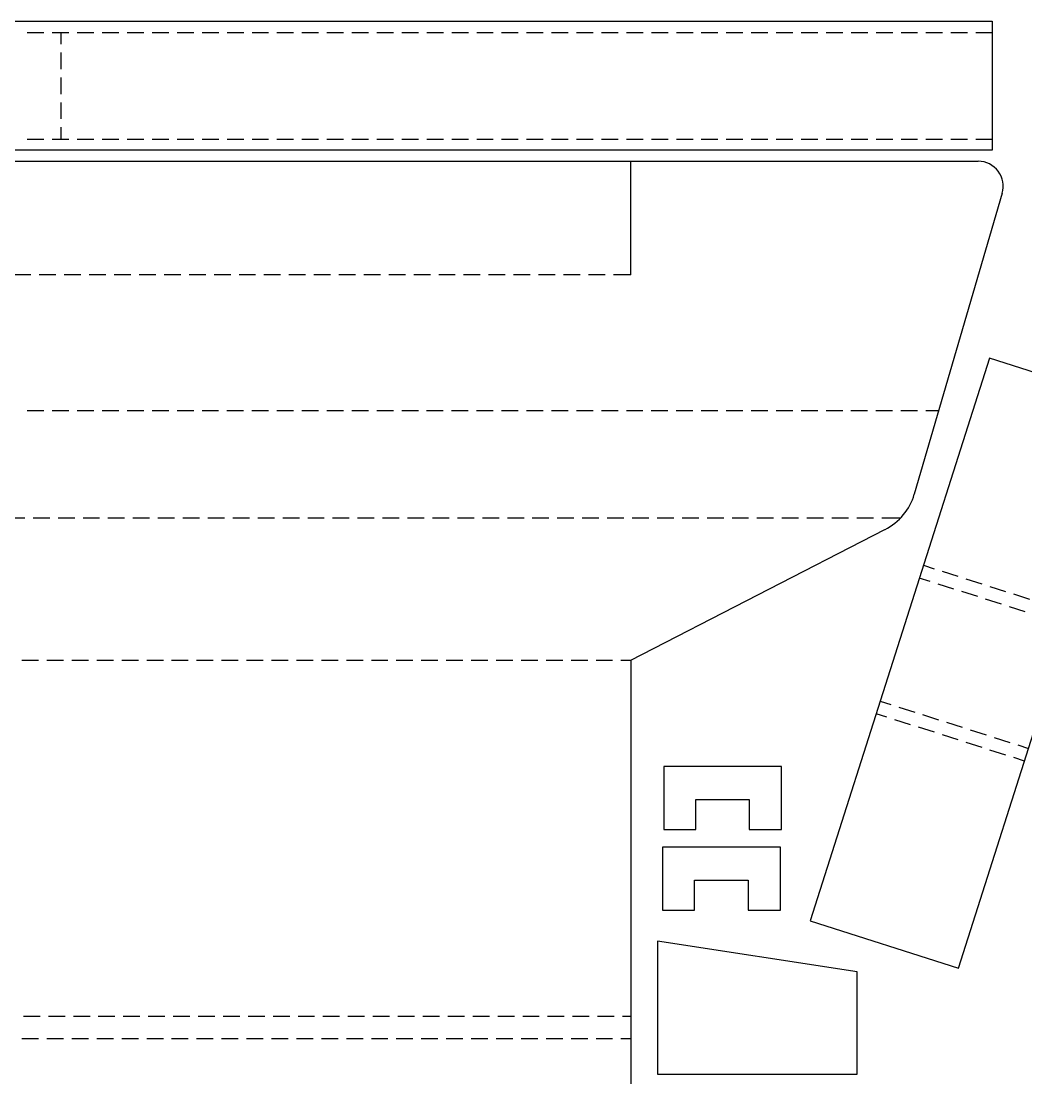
# Model space of a CAD drawing. Header units: millimetres. Extents: x -488 to 486, y -339 to 342.
# Drawn here: x -147.6 to 235.8, y -61.2 to 342 of the extents above; entities that cross this region are included whole.
import ezdxf

# ---------------------------------------------------------------- set-up
doc = ezdxf.new("R2010")
doc.units = ezdxf.units.MM
doc.header["$MEASUREMENT"] = 0
doc.layers.add('Layer 1', color=7, linetype='Continuous')

msp = doc.modelspace()

# ---------------------------------------------------------------- linework, layer by layer
at = {"layer": 'Layer 1', "lineweight": 30}
for points, knots in [([(222.8899, 292.6901), (222.8899, 292.6901), (-488.0349, 292.6901), (-488.0349, 292.6901), (-488.0349, 292.6901), (-488.0349, 341.9661), (-488.0349, 341.9661), (-488.0349, 341.9661), (222.8899, 341.9661), (222.8899, 341.9661)], [0, 0, 0, 0, 0.33333333, 0.33333333, 0.33333333, 0.66666667, 0.66666667, 0.66666667, 1, 1, 1, 1]), ([(226.7442, 276.2832), (227.5872, 279.1651), (227.0234, 282.2758), (225.2227, 284.6786), (223.4221, 287.0814), (220.5948, 288.4957), (217.5921, 288.4957)], [0, 0, 0, 0, 0.5, 0.5, 0.5, 1, 1, 1, 1]), ([(210.0787, -19.3895), (210.0787, -19.3895), (153.3898, -1.3187), (153.3898, -1.3187), (153.3898, -1.3187), (221.8222, 213.3572), (221.8222, 213.3572), (221.8222, 213.3572), (278.5111, 195.2864), (278.5111, 195.2864), (278.5111, 195.2864), (210.0787, -19.3895), (210.0787, -19.3895)], [0, 0, 0, 0, 0.25, 0.25, 0.25, 0.5, 0.5, 0.5, 0.75, 0.75, 0.75, 1, 1, 1, 1]), ([(142.5273, 57.6375), (142.5273, 57.6375), (142.5273, 33.5921), (142.5273, 33.5921), (142.5273, 33.5921), (130.2083, 33.5921), (130.2083, 33.5921), (130.2083, 33.5921), (130.2083, 45.0221), (130.2083, 45.0221), (130.2083, 45.0221), (109.8037, 45.0221), (109.8037, 45.0221), (109.8037, 45.0221), (109.8037, 33.5921), (109.8037, 33.5921), (109.8037, 33.5921), (97.5482, 33.5921), (97.5482, 33.5921), (97.5482, 33.5921), (97.5482, 57.6375), (97.5482, 57.6375), (97.5482, 57.6375), (142.5273, 57.6375), (142.5273, 57.6375)], [0, 0, 0, 0, 0.125, 0.125, 0.125, 0.25, 0.25, 0.25, 0.375, 0.375, 0.375, 0.5, 0.5, 0.5, 0.625, 0.625, 0.625, 0.75, 0.75, 0.75, 0.875, 0.875, 0.875, 1, 1, 1, 1]), ([(142.0619, 26.7862), (142.0619, 26.7862), (142.0619, 2.7408), (142.0619, 2.7408), (142.0619, 2.7408), (129.7429, 2.7408), (129.7429, 2.7408), (129.7429, 2.7408), (129.7429, 14.1708), (129.7429, 14.1708), (129.7429, 14.1708), (109.3383, 14.1708), (109.3383, 14.1708), (109.3383, 14.1708), (109.3383, 2.7408), (109.3383, 2.7408), (109.3383, 2.7408), (97.0828, 2.7408), (97.0828, 2.7408), (97.0828, 2.7408), (97.0828, 26.7862), (97.0828, 26.7862), (97.0828, 26.7862), (142.0619, 26.7862), (142.0619, 26.7862)], [0, 0, 0, 0, 0.125, 0.125, 0.125, 0.25, 0.25, 0.25, 0.375, 0.375, 0.375, 0.5, 0.5, 0.5, 0.625, 0.625, 0.625, 0.75, 0.75, 0.75, 0.875, 0.875, 0.875, 1, 1, 1, 1]), ([(95.2241, -59.8352), (95.2241, -59.8352), (171.4241, -59.8352), (171.4241, -59.8352), (171.4241, -59.8352), (171.4241, -20.7192), (171.4241, -20.7192), (171.4241, -20.7192), (95.2241, -9.0352), (95.2241, -9.0352)], [0, 0, 0, 0, 0.33333333, 0.33333333, 0.33333333, 0.66666667, 0.66666667, 0.66666667, 1, 1, 1, 1])]:
    msp.add_open_spline(points, degree=3, knots=knots, dxfattribs=at)
for points in [[(222.8899, 341.9661), (222.8899, 341.9661), (222.8899, 292.6901), (222.8899, 292.6901)], [(-487.713, 288.4746), (-487.713, 288.4746), (217.5815, 288.4746), (217.5815, 288.4746)], [(85.0359, 245.1464), (85.0359, 245.1464), (85.0359, 288.4746), (85.0359, 288.4746)], [(226.7255, 276.2826), (226.7255, 276.2826), (193.1552, 161.4957), (193.1552, 161.4957)], [(182.0117, 147.951), (187.4375, 150.7385), (191.4799, 155.6325), (193.1924, 161.4871)], [(85.0359, 98.1439), (85.0359, 98.1439), (181.9792, 147.9491), (181.9792, 147.9491)], [(85.0359, 98.1439), (85.0359, 98.1439), (85.0359, -71.7821), (85.0359, -71.7821)], [(95.2241, -9.0352), (95.2241, -9.0352), (95.2241, -59.8352), (95.2241, -59.8352)]]:
    msp.add_open_spline(points, degree=3, dxfattribs=at)
at = {"layer": 'Layer 1', "color": 5, "lineweight": 30}
for points in [[(-145.2831, 337.6692), (-145.2831, 337.6692), (-138.9331, 337.6692), (-138.9331, 337.6692)], [(-135.7581, 337.6692), (-135.7581, 337.6692), (-129.4081, 337.6692), (-129.4081, 337.6692)], [(-132.5407, 337.6692), (-132.5407, 337.6692), (-132.5407, 333.2031), (-132.5407, 333.2031)], [(-126.2331, 337.6692), (-126.2331, 337.6692), (-119.8831, 337.6692), (-119.8831, 337.6692)], [(-116.6869, 337.6692), (-116.6869, 337.6692), (-110.3369, 337.6692), (-110.3369, 337.6692)], [(-107.1619, 337.6692), (-107.1619, 337.6692), (-100.8119, 337.6692), (-100.8119, 337.6692)], [(-97.6369, 337.6692), (-97.6369, 337.6692), (-91.2869, 337.6692), (-91.2869, 337.6692)], [(-88.1119, 337.6692), (-88.1119, 337.6692), (-81.7619, 337.6692), (-81.7619, 337.6692)], [(-78.5869, 337.6692), (-78.5869, 337.6692), (-72.2369, 337.6692), (-72.2369, 337.6692)], [(-69.0619, 337.6692), (-69.0619, 337.6692), (-62.7119, 337.6692), (-62.7119, 337.6692)], [(-59.5369, 337.6692), (-59.5369, 337.6692), (-53.1869, 337.6692), (-53.1869, 337.6692)], [(-50.0119, 337.6692), (-50.0119, 337.6692), (-43.6619, 337.6692), (-43.6619, 337.6692)], [(-40.4869, 337.6692), (-40.4869, 337.6692), (-34.1369, 337.6692), (-34.1369, 337.6692)], [(-30.9619, 337.6692), (-30.9619, 337.6692), (-24.6119, 337.6692), (-24.6119, 337.6692)], [(-21.4369, 337.6692), (-21.4369, 337.6692), (-15.0869, 337.6692), (-15.0869, 337.6692)], [(-11.9119, 337.6692), (-11.9119, 337.6692), (-5.5619, 337.6692), (-5.5619, 337.6692)], [(-2.3869, 337.6692), (-2.3869, 337.6692), (3.9631, 337.6692), (3.9631, 337.6692)], [(7.1381, 337.6692), (7.1381, 337.6692), (13.4881, 337.6692), (13.4881, 337.6692)], [(16.6631, 337.6692), (16.6631, 337.6692), (23.0131, 337.6692), (23.0131, 337.6692)], [(26.1881, 337.6692), (26.1881, 337.6692), (32.5381, 337.6692), (32.5381, 337.6692)], [(35.7131, 337.6692), (35.7131, 337.6692), (42.0631, 337.6692), (42.0631, 337.6692)], [(45.2381, 337.6692), (45.2381, 337.6692), (51.5881, 337.6692), (51.5881, 337.6692)], [(54.7631, 337.6692), (54.7631, 337.6692), (61.1131, 337.6692), (61.1131, 337.6692)], [(64.2881, 337.6692), (64.2881, 337.6692), (70.6381, 337.6692), (70.6381, 337.6692)], [(73.8131, 337.6692), (73.8131, 337.6692), (80.1631, 337.6692), (80.1631, 337.6692)], [(83.3381, 337.6692), (83.3381, 337.6692), (89.6881, 337.6692), (89.6881, 337.6692)], [(92.8631, 337.6692), (92.8631, 337.6692), (99.2131, 337.6692), (99.2131, 337.6692)], [(102.3881, 337.6692), (102.3881, 337.6692), (108.7381, 337.6692), (108.7381, 337.6692)], [(111.9131, 337.6692), (111.9131, 337.6692), (118.2631, 337.6692), (118.2631, 337.6692)], [(121.4381, 337.6692), (121.4381, 337.6692), (127.7881, 337.6692), (127.7881, 337.6692)], [(130.9631, 337.6692), (130.9631, 337.6692), (137.3131, 337.6692), (137.3131, 337.6692)], [(140.4881, 337.6692), (140.4881, 337.6692), (146.8381, 337.6692), (146.8381, 337.6692)], [(150.0131, 337.6692), (150.0131, 337.6692), (156.3631, 337.6692), (156.3631, 337.6692)], [(159.5381, 337.6692), (159.5381, 337.6692), (165.8881, 337.6692), (165.8881, 337.6692)], [(169.0631, 337.6692), (169.0631, 337.6692), (175.4131, 337.6692), (175.4131, 337.6692)], [(178.5881, 337.6692), (178.5881, 337.6692), (184.9381, 337.6692), (184.9381, 337.6692)], [(188.1131, 337.6692), (188.1131, 337.6692), (194.4631, 337.6692), (194.4631, 337.6692)], [(197.6381, 337.6692), (197.6381, 337.6692), (203.9881, 337.6692), (203.9881, 337.6692)], [(207.1631, 337.6692), (207.1631, 337.6692), (213.5131, 337.6692), (213.5131, 337.6692)], [(216.6881, 337.6692), (216.6881, 337.6692), (222.8899, 337.6692), (222.8899, 337.6692)], [(-132.5407, 330.0281), (-132.5407, 330.0281), (-132.5407, 323.6781), (-132.5407, 323.6781)], [(-132.5407, 320.5031), (-132.5407, 320.5031), (-132.5407, 314.1531), (-132.5407, 314.1531)], [(-132.5407, 310.9781), (-132.5407, 310.9781), (-132.5407, 304.6281), (-132.5407, 304.6281)], [(-132.5407, 301.4531), (-132.5407, 301.4531), (-132.5407, 296.9869), (-132.5407, 296.9869)], [(-145.2831, 296.9869), (-145.2831, 296.9869), (-138.9331, 296.9869), (-138.9331, 296.9869)], [(-135.7581, 296.9869), (-135.7581, 296.9869), (-129.4081, 296.9869), (-129.4081, 296.9869)], [(-126.2331, 296.9869), (-126.2331, 296.9869), (-119.8831, 296.9869), (-119.8831, 296.9869)], [(-116.6869, 296.9869), (-116.6869, 296.9869), (-110.3369, 296.9869), (-110.3369, 296.9869)], [(-107.1619, 296.9869), (-107.1619, 296.9869), (-100.8119, 296.9869), (-100.8119, 296.9869)], [(-97.6369, 296.9869), (-97.6369, 296.9869), (-91.2869, 296.9869), (-91.2869, 296.9869)], [(-88.1119, 296.9869), (-88.1119, 296.9869), (-81.7619, 296.9869), (-81.7619, 296.9869)], [(-78.5869, 296.9869), (-78.5869, 296.9869), (-72.2369, 296.9869), (-72.2369, 296.9869)], [(-69.0619, 296.9869), (-69.0619, 296.9869), (-62.7119, 296.9869), (-62.7119, 296.9869)], [(-59.5369, 296.9869), (-59.5369, 296.9869), (-53.1869, 296.9869), (-53.1869, 296.9869)], [(-50.0119, 296.9869), (-50.0119, 296.9869), (-43.6619, 296.9869), (-43.6619, 296.9869)], [(-40.4869, 296.9869), (-40.4869, 296.9869), (-34.1369, 296.9869), (-34.1369, 296.9869)], [(-30.9619, 296.9869), (-30.9619, 296.9869), (-24.6119, 296.9869), (-24.6119, 296.9869)], [(-21.4369, 296.9869), (-21.4369, 296.9869), (-15.0869, 296.9869), (-15.0869, 296.9869)], [(-11.9119, 296.9869), (-11.9119, 296.9869), (-5.5619, 296.9869), (-5.5619, 296.9869)], [(-2.3869, 296.9869), (-2.3869, 296.9869), (3.9631, 296.9869), (3.9631, 296.9869)], [(7.1381, 296.9869), (7.1381, 296.9869), (13.4881, 296.9869), (13.4881, 296.9869)], [(16.6631, 296.9869), (16.6631, 296.9869), (23.0131, 296.9869), (23.0131, 296.9869)], [(26.1881, 296.9869), (26.1881, 296.9869), (32.5381, 296.9869), (32.5381, 296.9869)], [(35.7131, 296.9869), (35.7131, 296.9869), (42.0631, 296.9869), (42.0631, 296.9869)], [(45.2381, 296.9869), (45.2381, 296.9869), (51.5881, 296.9869), (51.5881, 296.9869)], [(54.7631, 296.9869), (54.7631, 296.9869), (61.1131, 296.9869), (61.1131, 296.9869)], [(64.2881, 296.9869), (64.2881, 296.9869), (70.6381, 296.9869), (70.6381, 296.9869)], [(73.8131, 296.9869), (73.8131, 296.9869), (80.1631, 296.9869), (80.1631, 296.9869)], [(83.3381, 296.9869), (83.3381, 296.9869), (89.6881, 296.9869), (89.6881, 296.9869)], [(92.8631, 296.9869), (92.8631, 296.9869), (99.2131, 296.9869), (99.2131, 296.9869)], [(102.3881, 296.9869), (102.3881, 296.9869), (108.7381, 296.9869), (108.7381, 296.9869)], [(111.9131, 296.9869), (111.9131, 296.9869), (118.2631, 296.9869), (118.2631, 296.9869)], [(121.4381, 296.9869), (121.4381, 296.9869), (127.7881, 296.9869), (127.7881, 296.9869)], [(130.9631, 296.9869), (130.9631, 296.9869), (137.3131, 296.9869), (137.3131, 296.9869)], [(140.4881, 296.9869), (140.4881, 296.9869), (146.8381, 296.9869), (146.8381, 296.9869)], [(150.0131, 296.9869), (150.0131, 296.9869), (156.3631, 296.9869), (156.3631, 296.9869)], [(159.5381, 296.9869), (159.5381, 296.9869), (165.8881, 296.9869), (165.8881, 296.9869)], [(169.0631, 296.9869), (169.0631, 296.9869), (175.4131, 296.9869), (175.4131, 296.9869)], [(178.5881, 296.9869), (178.5881, 296.9869), (184.9381, 296.9869), (184.9381, 296.9869)], [(188.1131, 296.9869), (188.1131, 296.9869), (194.4631, 296.9869), (194.4631, 296.9869)], [(197.6381, 296.9869), (197.6381, 296.9869), (203.9881, 296.9869), (203.9881, 296.9869)], [(207.1631, 296.9869), (207.1631, 296.9869), (213.5131, 296.9869), (213.5131, 296.9869)], [(216.6881, 296.9869), (216.6881, 296.9869), (222.8899, 296.9869), (222.8899, 296.9869)], [(-143.8816, 245.1464), (-143.8816, 245.1464), (-150.2316, 245.1464), (-150.2316, 245.1464)], [(-134.3566, 245.1464), (-134.3566, 245.1464), (-140.7066, 245.1464), (-140.7066, 245.1464)], [(-124.8316, 245.1464), (-124.8316, 245.1464), (-131.1816, 245.1464), (-131.1816, 245.1464)], [(-115.3066, 245.1464), (-115.3066, 245.1464), (-121.6566, 245.1464), (-121.6566, 245.1464)], [(-105.7816, 245.1464), (-105.7816, 245.1464), (-112.1316, 245.1464), (-112.1316, 245.1464)], [(-96.2566, 245.1464), (-96.2566, 245.1464), (-102.6066, 245.1464), (-102.6066, 245.1464)], [(-86.7316, 245.1464), (-86.7316, 245.1464), (-93.0816, 245.1464), (-93.0816, 245.1464)], [(-77.2066, 245.1464), (-77.2066, 245.1464), (-83.5566, 245.1464), (-83.5566, 245.1464)], [(-67.6816, 245.1464), (-67.6816, 245.1464), (-74.0316, 245.1464), (-74.0316, 245.1464)], [(-58.1566, 245.1464), (-58.1566, 245.1464), (-64.5066, 245.1464), (-64.5066, 245.1464)], [(-48.6316, 245.1464), (-48.6316, 245.1464), (-54.9816, 245.1464), (-54.9816, 245.1464)], [(-39.1066, 245.1464), (-39.1066, 245.1464), (-45.4566, 245.1464), (-45.4566, 245.1464)], [(-29.5816, 245.1464), (-29.5816, 245.1464), (-35.9316, 245.1464), (-35.9316, 245.1464)], [(-20.0566, 245.1464), (-20.0566, 245.1464), (-26.4066, 245.1464), (-26.4066, 245.1464)], [(-10.5316, 245.1464), (-10.5316, 245.1464), (-16.8816, 245.1464), (-16.8816, 245.1464)], [(-1.0066, 245.1464), (-1.0066, 245.1464), (-7.3566, 245.1464), (-7.3566, 245.1464)], [(8.5184, 245.1464), (8.5184, 245.1464), (2.1684, 245.1464), (2.1684, 245.1464)], [(18.0434, 245.1464), (18.0434, 245.1464), (11.6934, 245.1464), (11.6934, 245.1464)], [(27.5684, 245.1464), (27.5684, 245.1464), (21.2184, 245.1464), (21.2184, 245.1464)], [(37.0934, 245.1464), (37.0934, 245.1464), (30.7434, 245.1464), (30.7434, 245.1464)], [(46.6184, 245.1464), (46.6184, 245.1464), (40.2684, 245.1464), (40.2684, 245.1464)], [(56.1434, 245.1464), (56.1434, 245.1464), (49.7934, 245.1464), (49.7934, 245.1464)], [(65.6684, 245.1464), (65.6684, 245.1464), (59.3184, 245.1464), (59.3184, 245.1464)], [(75.1934, 245.1464), (75.1934, 245.1464), (68.8434, 245.1464), (68.8434, 245.1464)], [(85.0359, 245.1464), (85.0359, 245.1464), (78.3684, 245.1464), (78.3684, 245.1464)], [(-138.9498, 193.2881), (-138.9498, 193.2881), (-145.2998, 193.2881), (-145.2998, 193.2881)], [(-129.4248, 193.2881), (-129.4248, 193.2881), (-135.7748, 193.2881), (-135.7748, 193.2881)], [(-119.8998, 193.2881), (-119.8998, 193.2881), (-126.2498, 193.2881), (-126.2498, 193.2881)], [(-110.3748, 193.2881), (-110.3748, 193.2881), (-116.7248, 193.2881), (-116.7248, 193.2881)], [(-100.8498, 193.2881), (-100.8498, 193.2881), (-107.1998, 193.2881), (-107.1998, 193.2881)], [(-91.3248, 193.2881), (-91.3248, 193.2881), (-97.6748, 193.2881), (-97.6748, 193.2881)], [(-81.7998, 193.2881), (-81.7998, 193.2881), (-88.1498, 193.2881), (-88.1498, 193.2881)], [(-72.2748, 193.2881), (-72.2748, 193.2881), (-78.6248, 193.2881), (-78.6248, 193.2881)], [(-62.7498, 193.2881), (-62.7498, 193.2881), (-69.0998, 193.2881), (-69.0998, 193.2881)], [(-53.2248, 193.2881), (-53.2248, 193.2881), (-59.5748, 193.2881), (-59.5748, 193.2881)], [(-43.6998, 193.2881), (-43.6998, 193.2881), (-50.0498, 193.2881), (-50.0498, 193.2881)], [(-34.1748, 193.2881), (-34.1748, 193.2881), (-40.5248, 193.2881), (-40.5248, 193.2881)], [(-24.6498, 193.2881), (-24.6498, 193.2881), (-30.9998, 193.2881), (-30.9998, 193.2881)], [(-15.1248, 193.2881), (-15.1248, 193.2881), (-21.4748, 193.2881), (-21.4748, 193.2881)], [(-5.5998, 193.2881), (-5.5998, 193.2881), (-11.9498, 193.2881), (-11.9498, 193.2881)], [(3.9252, 193.2881), (3.9252, 193.2881), (-2.4248, 193.2881), (-2.4248, 193.2881)], [(13.4502, 193.2881), (13.4502, 193.2881), (7.1002, 193.2881), (7.1002, 193.2881)], [(22.9752, 193.2881), (22.9752, 193.2881), (16.6252, 193.2881), (16.6252, 193.2881)], [(32.5002, 193.2881), (32.5002, 193.2881), (26.1502, 193.2881), (26.1502, 193.2881)], [(42.0252, 193.2881), (42.0252, 193.2881), (35.6752, 193.2881), (35.6752, 193.2881)], [(51.5502, 193.2881), (51.5502, 193.2881), (45.2002, 193.2881), (45.2002, 193.2881)], [(61.0752, 193.2881), (61.0752, 193.2881), (54.7252, 193.2881), (54.7252, 193.2881)], [(70.6002, 193.2881), (70.6002, 193.2881), (64.2502, 193.2881), (64.2502, 193.2881)], [(80.1252, 193.2881), (80.1252, 193.2881), (73.7752, 193.2881), (73.7752, 193.2881)], [(89.6502, 193.2881), (89.6502, 193.2881), (83.3002, 193.2881), (83.3002, 193.2881)], [(99.1752, 193.2881), (99.1752, 193.2881), (92.8252, 193.2881), (92.8252, 193.2881)], [(108.7002, 193.2881), (108.7002, 193.2881), (102.3502, 193.2881), (102.3502, 193.2881)], [(118.2252, 193.2881), (118.2252, 193.2881), (111.8752, 193.2881), (111.8752, 193.2881)], [(127.7502, 193.2881), (127.7502, 193.2881), (121.4002, 193.2881), (121.4002, 193.2881)], [(137.2752, 193.2881), (137.2752, 193.2881), (130.9252, 193.2881), (130.9252, 193.2881)], [(146.8002, 193.2881), (146.8002, 193.2881), (140.4502, 193.2881), (140.4502, 193.2881)], [(156.3252, 193.2881), (156.3252, 193.2881), (149.9752, 193.2881), (149.9752, 193.2881)], [(165.8502, 193.2881), (165.8502, 193.2881), (159.5002, 193.2881), (159.5002, 193.2881)], [(175.3752, 193.2881), (175.3752, 193.2881), (169.0252, 193.2881), (169.0252, 193.2881)], [(184.9002, 193.2881), (184.9002, 193.2881), (178.5502, 193.2881), (178.5502, 193.2881)], [(194.4252, 193.2881), (194.4252, 193.2881), (188.0752, 193.2881), (188.0752, 193.2881)], [(202.4685, 193.2881), (202.4685, 193.2881), (197.6002, 193.2881), (197.6002, 193.2881)], [(-146.2735, 152.3094), (-146.2735, 152.3094), (-152.6235, 152.3094), (-152.6235, 152.3094)], [(-136.7273, 152.3094), (-136.7273, 152.3094), (-143.0985, 152.3094), (-143.0985, 152.3094)], [(-127.2023, 152.3094), (-127.2023, 152.3094), (-133.5523, 152.3094), (-133.5523, 152.3094)], [(-117.6773, 152.3094), (-117.6773, 152.3094), (-124.0273, 152.3094), (-124.0273, 152.3094)], [(-108.1523, 152.3094), (-108.1523, 152.3094), (-114.5023, 152.3094), (-114.5023, 152.3094)], [(-98.6273, 152.3094), (-98.6273, 152.3094), (-104.9773, 152.3094), (-104.9773, 152.3094)], [(-89.1023, 152.3094), (-89.1023, 152.3094), (-95.4523, 152.3094), (-95.4523, 152.3094)], [(-79.5773, 152.3094), (-79.5773, 152.3094), (-85.9273, 152.3094), (-85.9273, 152.3094)], [(-70.0523, 152.3094), (-70.0523, 152.3094), (-76.4023, 152.3094), (-76.4023, 152.3094)], [(-60.5273, 152.3094), (-60.5273, 152.3094), (-66.8773, 152.3094), (-66.8773, 152.3094)], [(-51.0023, 152.3094), (-51.0023, 152.3094), (-57.3523, 152.3094), (-57.3523, 152.3094)], [(-41.4773, 152.3094), (-41.4773, 152.3094), (-47.8273, 152.3094), (-47.8273, 152.3094)], [(-31.9523, 152.3094), (-31.9523, 152.3094), (-38.3023, 152.3094), (-38.3023, 152.3094)], [(-22.4273, 152.3094), (-22.4273, 152.3094), (-28.7773, 152.3094), (-28.7773, 152.3094)], [(-12.9023, 152.3094), (-12.9023, 152.3094), (-19.2523, 152.3094), (-19.2523, 152.3094)], [(-3.3773, 152.3094), (-3.3773, 152.3094), (-9.7273, 152.3094), (-9.7273, 152.3094)], [(6.1477, 152.3094), (6.1477, 152.3094), (-0.2023, 152.3094), (-0.2023, 152.3094)], [(15.6727, 152.3094), (15.6727, 152.3094), (9.3227, 152.3094), (9.3227, 152.3094)], [(25.1977, 152.3094), (25.1977, 152.3094), (18.8477, 152.3094), (18.8477, 152.3094)], [(34.7227, 152.3094), (34.7227, 152.3094), (28.3727, 152.3094), (28.3727, 152.3094)], [(44.2477, 152.3094), (44.2477, 152.3094), (37.8977, 152.3094), (37.8977, 152.3094)], [(53.7727, 152.3094), (53.7727, 152.3094), (47.4227, 152.3094), (47.4227, 152.3094)], [(63.2977, 152.3094), (63.2977, 152.3094), (56.9477, 152.3094), (56.9477, 152.3094)], [(72.8227, 152.3094), (72.8227, 152.3094), (66.4727, 152.3094), (66.4727, 152.3094)], [(82.3477, 152.3094), (82.3477, 152.3094), (75.9977, 152.3094), (75.9977, 152.3094)], [(91.8727, 152.3094), (91.8727, 152.3094), (85.5227, 152.3094), (85.5227, 152.3094)], [(101.3977, 152.3094), (101.3977, 152.3094), (95.0477, 152.3094), (95.0477, 152.3094)], [(110.9227, 152.3094), (110.9227, 152.3094), (104.5727, 152.3094), (104.5727, 152.3094)], [(120.4477, 152.3094), (120.4477, 152.3094), (114.0977, 152.3094), (114.0977, 152.3094)], [(129.9727, 152.3094), (129.9727, 152.3094), (123.6227, 152.3094), (123.6227, 152.3094)], [(139.4977, 152.3094), (139.4977, 152.3094), (133.1477, 152.3094), (133.1477, 152.3094)], [(149.0227, 152.3094), (149.0227, 152.3094), (142.6727, 152.3094), (142.6727, 152.3094)], [(158.5477, 152.3094), (158.5477, 152.3094), (152.1977, 152.3094), (152.1977, 152.3094)], [(168.0727, 152.3094), (168.0727, 152.3094), (161.7227, 152.3094), (161.7227, 152.3094)], [(177.5977, 152.3094), (177.5977, 152.3094), (171.2477, 152.3094), (171.2477, 152.3094)], [(187.8424, 152.3094), (187.8424, 152.3094), (180.7727, 152.3094), (180.7727, 152.3094)], [(196.6414, 134.3638), (196.6414, 134.3638), (200.7756, 133.0459), (200.7756, 133.0459)], [(199.2199, 128.1655), (199.2199, 128.1655), (195.0856, 129.4834), (195.0856, 129.4834)], [(203.8006, 132.0816), (203.8006, 132.0816), (209.8507, 130.1531), (209.8507, 130.1531)], [(212.8757, 129.1888), (212.8757, 129.1888), (218.9258, 127.2602), (218.9258, 127.2602)], [(208.2949, 125.2726), (208.2949, 125.2726), (202.2449, 127.2012), (202.2449, 127.2012)], [(221.9508, 126.2959), (221.9508, 126.2959), (228.0008, 124.3673), (228.0008, 124.3673)], [(217.37, 122.3798), (217.37, 122.3798), (211.32, 124.3083), (211.32, 124.3083)], [(226.4451, 119.4869), (226.4451, 119.4869), (220.395, 121.4155), (220.395, 121.4155)], [(231.046, 123.3966), (231.046, 123.3966), (237.0961, 121.468), (237.0961, 121.468)], [(235.5404, 116.5876), (235.5404, 116.5876), (229.4903, 118.5162), (229.4903, 118.5162)], [(-147.353, 98.1439), (-147.353, 98.1439), (-141.003, 98.1439), (-141.003, 98.1439)], [(-137.828, 98.1439), (-137.828, 98.1439), (-131.478, 98.1439), (-131.478, 98.1439)], [(-128.303, 98.1439), (-128.303, 98.1439), (-121.953, 98.1439), (-121.953, 98.1439)], [(-118.778, 98.1439), (-118.778, 98.1439), (-112.428, 98.1439), (-112.428, 98.1439)], [(-109.253, 98.1439), (-109.253, 98.1439), (-102.903, 98.1439), (-102.903, 98.1439)], [(-99.728, 98.1439), (-99.728, 98.1439), (-93.378, 98.1439), (-93.378, 98.1439)], [(-90.203, 98.1439), (-90.203, 98.1439), (-83.853, 98.1439), (-83.853, 98.1439)], [(-80.678, 98.1439), (-80.678, 98.1439), (-74.328, 98.1439), (-74.328, 98.1439)], [(-71.153, 98.1439), (-71.153, 98.1439), (-64.803, 98.1439), (-64.803, 98.1439)], [(-61.628, 98.1439), (-61.628, 98.1439), (-55.278, 98.1439), (-55.278, 98.1439)], [(-52.103, 98.1439), (-52.103, 98.1439), (-45.753, 98.1439), (-45.753, 98.1439)], [(-42.578, 98.1439), (-42.578, 98.1439), (-36.228, 98.1439), (-36.228, 98.1439)], [(-33.053, 98.1439), (-33.053, 98.1439), (-26.703, 98.1439), (-26.703, 98.1439)], [(-23.528, 98.1439), (-23.528, 98.1439), (-17.178, 98.1439), (-17.178, 98.1439)], [(-14.003, 98.1439), (-14.003, 98.1439), (-7.653, 98.1439), (-7.653, 98.1439)], [(-4.478, 98.1439), (-4.478, 98.1439), (1.872, 98.1439), (1.872, 98.1439)], [(5.047, 98.1439), (5.047, 98.1439), (11.397, 98.1439), (11.397, 98.1439)], [(14.572, 98.1439), (14.572, 98.1439), (20.922, 98.1439), (20.922, 98.1439)], [(24.097, 98.1439), (24.097, 98.1439), (30.447, 98.1439), (30.447, 98.1439)], [(33.622, 98.1439), (33.622, 98.1439), (39.972, 98.1439), (39.972, 98.1439)], [(43.147, 98.1439), (43.147, 98.1439), (49.497, 98.1439), (49.497, 98.1439)], [(52.672, 98.1439), (52.672, 98.1439), (59.022, 98.1439), (59.022, 98.1439)], [(62.197, 98.1439), (62.197, 98.1439), (68.547, 98.1439), (68.547, 98.1439)], [(71.722, 98.1439), (71.722, 98.1439), (78.072, 98.1439), (78.072, 98.1439)], [(81.247, 98.1439), (81.247, 98.1439), (85.0359, 98.1439), (85.0359, 98.1439)], [(180.1199, 82.535), (180.1199, 82.535), (184.2541, 81.2171), (184.2541, 81.2171)], [(182.7177, 76.3973), (182.7177, 76.3973), (178.5834, 77.7152), (178.5834, 77.7152)], [(187.2791, 80.2528), (187.2791, 80.2528), (193.3292, 78.3242), (193.3292, 78.3242)], [(196.3542, 77.36), (196.3542, 77.36), (202.4042, 75.4314), (202.4042, 75.4314)], [(191.7927, 73.5044), (191.7927, 73.5044), (185.7427, 75.433), (185.7427, 75.433)], [(205.4293, 74.4671), (205.4293, 74.4671), (211.4793, 72.5385), (211.4793, 72.5385)], [(200.8678, 70.6115), (200.8678, 70.6115), (194.8178, 72.5401), (194.8178, 72.5401)], [(209.9429, 67.7187), (209.9429, 67.7187), (203.8928, 69.6473), (203.8928, 69.6473)], [(214.5245, 71.5678), (214.5245, 71.5678), (220.5746, 69.6392), (220.5746, 69.6392)], [(223.5996, 68.6749), (223.5996, 68.6749), (229.6497, 66.7463), (229.6497, 66.7463)], [(219.0382, 64.8194), (219.0382, 64.8194), (212.9881, 66.7479), (212.9881, 66.7479)], [(232.6747, 65.782), (232.6747, 65.782), (236.8088, 64.4642), (236.8088, 64.4642)], [(228.1132, 61.9265), (228.1132, 61.9265), (222.0632, 63.8551), (222.0632, 63.8551)], [(235.2724, 59.6444), (235.2724, 59.6444), (231.1383, 60.9622), (231.1383, 60.9622)], [(-146.7603, -37.7249), (-146.7603, -37.7249), (-140.4103, -37.7249), (-140.4103, -37.7249)], [(-137.2353, -37.7249), (-137.2353, -37.7249), (-130.8853, -37.7249), (-130.8853, -37.7249)], [(-127.7103, -37.7249), (-127.7103, -37.7249), (-121.3603, -37.7249), (-121.3603, -37.7249)], [(-118.1853, -37.7249), (-118.1853, -37.7249), (-111.8353, -37.7249), (-111.8353, -37.7249)], [(-108.6603, -37.7249), (-108.6603, -37.7249), (-102.3103, -37.7249), (-102.3103, -37.7249)], [(-99.1353, -37.7249), (-99.1353, -37.7249), (-92.7853, -37.7249), (-92.7853, -37.7249)], [(-89.6103, -37.7249), (-89.6103, -37.7249), (-83.2603, -37.7249), (-83.2603, -37.7249)], [(-80.0853, -37.7249), (-80.0853, -37.7249), (-73.7353, -37.7249), (-73.7353, -37.7249)], [(-70.5603, -37.7249), (-70.5603, -37.7249), (-64.2103, -37.7249), (-64.2103, -37.7249)], [(-61.0353, -37.7249), (-61.0353, -37.7249), (-54.6853, -37.7249), (-54.6853, -37.7249)], [(-51.5103, -37.7249), (-51.5103, -37.7249), (-45.1603, -37.7249), (-45.1603, -37.7249)], [(-41.9853, -37.7249), (-41.9853, -37.7249), (-35.6353, -37.7249), (-35.6353, -37.7249)], [(-32.4603, -37.7249), (-32.4603, -37.7249), (-26.1103, -37.7249), (-26.1103, -37.7249)], [(-22.9353, -37.7249), (-22.9353, -37.7249), (-16.5853, -37.7249), (-16.5853, -37.7249)], [(-13.4103, -37.7249), (-13.4103, -37.7249), (-7.0603, -37.7249), (-7.0603, -37.7249)], [(-3.8853, -37.7249), (-3.8853, -37.7249), (2.4647, -37.7249), (2.4647, -37.7249)], [(5.6397, -37.7249), (5.6397, -37.7249), (11.9897, -37.7249), (11.9897, -37.7249)], [(15.1647, -37.7249), (15.1647, -37.7249), (21.5147, -37.7249), (21.5147, -37.7249)], [(24.6897, -37.7249), (24.6897, -37.7249), (31.0397, -37.7249), (31.0397, -37.7249)], [(34.2147, -37.7249), (34.2147, -37.7249), (40.5647, -37.7249), (40.5647, -37.7249)], [(43.7397, -37.7249), (43.7397, -37.7249), (50.0897, -37.7249), (50.0897, -37.7249)], [(53.2647, -37.7249), (53.2647, -37.7249), (59.6147, -37.7249), (59.6147, -37.7249)], [(62.7897, -37.7249), (62.7897, -37.7249), (69.1397, -37.7249), (69.1397, -37.7249)], [(72.3147, -37.7249), (72.3147, -37.7249), (78.6647, -37.7249), (78.6647, -37.7249)], [(81.8397, -37.7249), (81.8397, -37.7249), (85.0359, -37.7249), (85.0359, -37.7249)], [(-141.003, -46.3821), (-141.003, -46.3821), (-147.353, -46.3821), (-147.353, -46.3821)], [(-131.478, -46.3821), (-131.478, -46.3821), (-137.828, -46.3821), (-137.828, -46.3821)], [(-121.953, -46.3821), (-121.953, -46.3821), (-128.303, -46.3821), (-128.303, -46.3821)], [(-112.428, -46.3821), (-112.428, -46.3821), (-118.778, -46.3821), (-118.778, -46.3821)], [(-102.903, -46.3821), (-102.903, -46.3821), (-109.253, -46.3821), (-109.253, -46.3821)], [(-93.378, -46.3821), (-93.378, -46.3821), (-99.728, -46.3821), (-99.728, -46.3821)], [(-83.853, -46.3821), (-83.853, -46.3821), (-90.203, -46.3821), (-90.203, -46.3821)], [(-74.328, -46.3821), (-74.328, -46.3821), (-80.678, -46.3821), (-80.678, -46.3821)], [(-64.803, -46.3821), (-64.803, -46.3821), (-71.153, -46.3821), (-71.153, -46.3821)], [(-55.278, -46.3821), (-55.278, -46.3821), (-61.628, -46.3821), (-61.628, -46.3821)], [(-45.753, -46.3821), (-45.753, -46.3821), (-52.103, -46.3821), (-52.103, -46.3821)], [(-36.228, -46.3821), (-36.228, -46.3821), (-42.578, -46.3821), (-42.578, -46.3821)], [(-26.703, -46.3821), (-26.703, -46.3821), (-33.053, -46.3821), (-33.053, -46.3821)], [(-17.178, -46.3821), (-17.178, -46.3821), (-23.528, -46.3821), (-23.528, -46.3821)], [(-7.653, -46.3821), (-7.653, -46.3821), (-14.003, -46.3821), (-14.003, -46.3821)], [(1.872, -46.3821), (1.872, -46.3821), (-4.478, -46.3821), (-4.478, -46.3821)], [(11.397, -46.3821), (11.397, -46.3821), (5.047, -46.3821), (5.047, -46.3821)], [(20.922, -46.3821), (20.922, -46.3821), (14.572, -46.3821), (14.572, -46.3821)], [(30.447, -46.3821), (30.447, -46.3821), (24.097, -46.3821), (24.097, -46.3821)], [(39.972, -46.3821), (39.972, -46.3821), (33.622, -46.3821), (33.622, -46.3821)], [(49.497, -46.3821), (49.497, -46.3821), (43.147, -46.3821), (43.147, -46.3821)], [(59.022, -46.3821), (59.022, -46.3821), (52.672, -46.3821), (52.672, -46.3821)], [(68.547, -46.3821), (68.547, -46.3821), (62.197, -46.3821), (62.197, -46.3821)], [(78.072, -46.3821), (78.072, -46.3821), (71.722, -46.3821), (71.722, -46.3821)], [(85.0359, -46.3821), (85.0359, -46.3821), (81.247, -46.3821), (81.247, -46.3821)]]:
    msp.add_open_spline(points, degree=3, dxfattribs=at)

doc.saveas('drawing.dxf')
